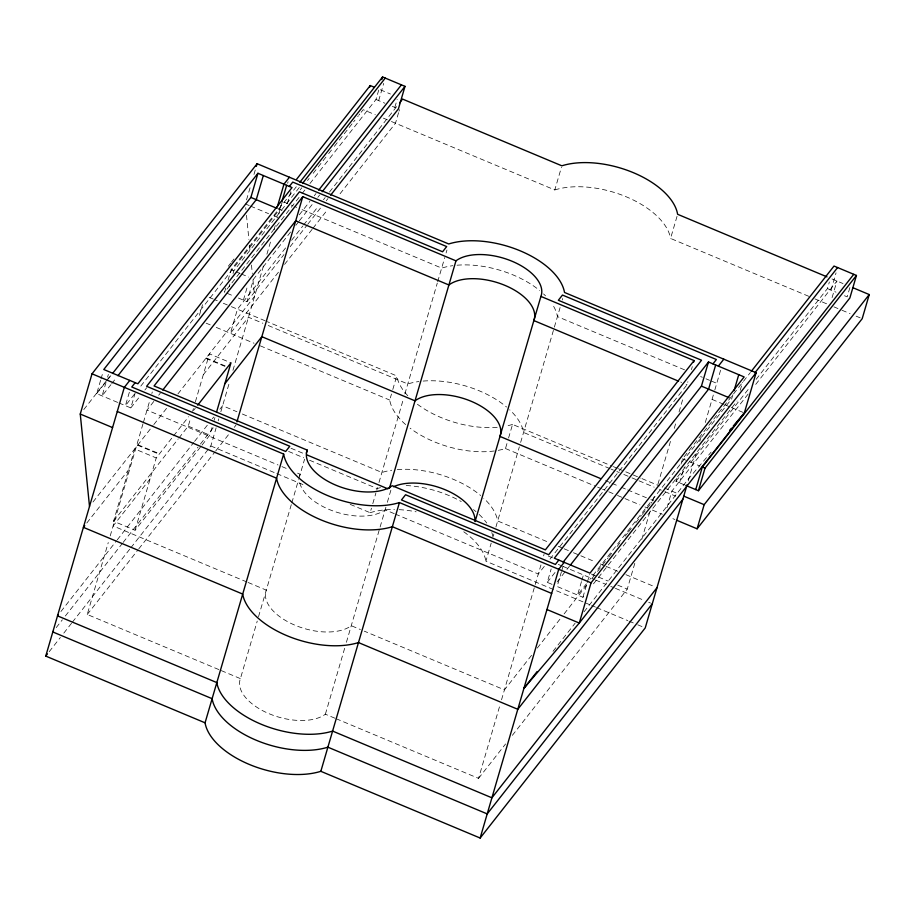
<?xml version="1.0" encoding="UTF-8"?>
<svg xmlns="http://www.w3.org/2000/svg" width="915" height="915" viewBox="0 0 915 915"><rect width="100%" height="100%" fill="white"/><g stroke="black" fill="none" stroke-linecap="round" stroke-linejoin="round"><path stroke-width="0.69" stroke-dasharray="4.58 3.43" d="M117.646 402.406L96.704 393.633L100.627 380.228M101.027 378.89L102.983 372.176M106.014 382.481L102.091 395.898L110.898 384.677M107.581 377.117L108.37 374.441M129.347 392.26L125.424 405.665L135.123 393.336M118.95 402.955L130.811 407.918L135.123 393.175M200.465 447.058L135.088 530.254L113.552 521.241L134.699 448.922L156.236 457.946L172.729 436.958M218.879 669.597L87.245 614.468L108.267 542.549M110.212 535.916L143.015 423.725M143.415 422.353L149.648 401.033M151.856 393.496L152.302 391.986M135.088 530.254L156.236 457.946M199.424 315.275L202.512 304.706M246.524 199.905L250.836 185.162M253.97 174.433L255.537 169.069M225.708 288.259L224.541 292.24L301.138 194.746M228.029 280.31L231.129 269.708L296.288 186.786M178.928 438.033L188.261 426.15L190.64 418.029M192.619 411.27L193.408 408.559M195.387 401.799L209.409 353.831L230.957 362.855M229.173 286.738L229.951 284.085M233.05 273.482L233.817 270.84L299.857 186.786M243.39 300.131L247.656 285.549M238.415 298.05L246.981 301.63L253.569 279.109L290.547 232.044M202.021 445.067L209.81 435.163L212.177 427.053M214.156 420.294L214.945 417.583M280.779 205.417L279.601 209.444L139.526 387.731M130.868 547.753L210.839 445.982L216.123 427.877M218.182 420.831L218.776 418.83M220.835 411.784L229.711 381.406M232.948 370.346L263.737 265.053M266.917 254.176L270.897 240.576M274.077 229.699L275.266 225.628M282.358 201.369L277.657 217.461L273.779 215.837M287.653 183.263L288.099 181.765M287.333 203.656L290.867 191.59M309.945 183.538L375.985 99.483L379.084 88.892M378.673 100.616L383.717 83.391M394.834 107.387L397.156 99.426M398.574 112.659L395.486 123.216L338.744 195.444M399.02 111.15L399.455 109.64M334.947 718.218L325.374 714.203A47.454 25.14 16.3 0 1 269.25 713.78A47.454 25.14 16.3 0 1 240.416 678.621L257.241 621.091M258.533 616.664L291.416 504.234M291.816 502.873L298.587 479.7M298.988 478.339L304.592 459.158M405.642 424.571A71.176 37.721 16.3 0 1 389.71 400.061L391.483 394.022M392.798 389.493L396.778 375.916L267.34 321.703M350.228 504.371L370.14 512.709L371.467 508.18M372.794 503.65L375.882 493.094M376.763 490.074L377.495 487.558M378.97 482.537L403.584 398.345M404.876 393.919L437.29 283.09M437.679 281.728L444.759 257.538M446.085 253.009L446.966 250.001M325.374 714.203L344.783 647.831M346.408 642.296L386.016 506.819M387.342 502.289L391.311 488.713M391.448 121.523L554.799 189.943L561.421 167.308M498.286 450.34A71.176 37.721 16.3 0 0 505.492 448.544L507.253 442.517M508.58 437.988L512.549 424.411L612.112 466.112M582.992 601.864L485.911 561.204L491.206 543.098M493.265 536.053L493.86 534.04M495.919 527.006L519.354 446.84M520.646 442.414L560.094 307.543M562.302 299.994L562.736 298.484M336.148 718.721L478.556 778.368L500.231 704.241M501.523 699.815L540.959 564.944M543.613 555.885L544.048 554.376M552.042 584.353L547.25 582.352L551.173 568.936M561.444 571.738L557.132 586.492L582.924 597.289L585.566 593.927M561.833 570.4L563.011 566.374M808.723 296.3L670.569 238.438L677.192 215.803M581.46 581.62L577.537 595.036L586.343 583.827M581.849 580.282L583.816 573.579M582.924 597.289L586.847 583.884M587.236 582.535L589.592 574.494M512.354 735.351L627.267 589.088L635.033 562.542M641.827 539.301L649.913 511.645M652.807 501.02L655.14 493.768M657.931 484.229L670.684 440.607M674.275 428.334L676.265 421.518M679.056 411.979L683.436 396.984M549.995 559.122L687.028 384.712L687.908 381.704M691.443 369.626L692.323 366.606M667.001 507.734L671.862 491.138L748.379 393.747M684.546 484.916L675.991 481.324L677.535 476.029M681.023 464.099L682.579 458.792L750.369 372.508M679.571 482.834L684.226 466.925M688.229 480.878L696.544 452.433M699.723 441.556L701.713 434.762M705.293 422.524L714.398 391.368M714.798 390.03L720.723 369.74M732.881 394.788L731.703 398.814L589.866 579.332M740.224 390.339L742.58 382.298M756.11 379.348L827.423 288.58L829.367 281.957M831.014 290.078L836.058 272.853M832.09 297.615L836.939 281.019L754.395 386.084M849.886 287.573L847.176 296.849L843.447 295.282M83.791 409.554L105.866 381.464M106.746 380.343L111.161 374.715M96.704 393.633L107.284 380.183M108.164 379.062L110.806 375.699M111.779 383.557L116.194 377.952M228.281 266.231L230.717 263.12M231.529 262.079L233.977 258.979M300.177 189.874L301.801 187.804M307.497 180.552L309.121 178.482M313.193 173.301L327.844 154.658M328.657 153.617L333.54 147.406M334.352 146.366L352.95 122.702M353.625 121.832L354.997 120.105M357.719 116.628L358.406 115.759M359.092 114.89L359.767 114.02M361.128 112.282L363.175 109.686L375.299 114.752M130.811 407.918L140.498 395.589M144.913 389.984L146.675 387.743M302.019 193.625L305.541 189.142M299.285 214.842L309.853 201.403M314.257 195.799L316.007 193.557M153.8 401.433L147.006 410.092L278.023 464.969M158.684 395.223L160.319 393.153M295.831 225.319L298.473 221.956M299.354 220.835L312.553 204.022M317.837 197.297L319.598 195.055M285.583 247.942L237.465 309.19L230.408 333.334L279.418 270.954M291.611 240.279L302.796 226.039M303.654 224.941L318.283 206.321M323.453 199.756L325.168 197.56M329.469 192.081L397.007 106.129M246.981 301.63L283.959 254.564M290.124 246.73L306.845 225.433M307.726 224.312L320.936 207.499M326.22 200.774L327.982 198.532M92.987 502.003L152.954 425.681M153.834 424.56L167.96 406.58M177.899 393.942L254.599 296.323L252.46 275.003M284.576 264.389L312.084 229.368M312.953 228.27L327.57 209.672M86.811 523.014L128.58 469.841M203.29 374.75L248.48 317.242L262.845 323.258M173.61 435.837L188.616 416.725M193.591 410.4L195.238 408.319M113.552 521.241L178.15 439.017M150.117 478.865L113.128 525.953L246.753 581.929M60.928 611.517L116.457 540.845M117.269 539.816L193.774 442.437M194.586 441.396L207.614 424.823M212.36 418.773L213.733 417.034M219.875 409.222L222.597 405.745L236.962 411.761M56.215 627.61L62.357 619.798M65.354 615.989L122.324 543.476M123.136 542.435L198.029 447.126M200.465 444.027L213.801 427.053M49.193 651.72L60.367 637.492M63.81 633.111L71.542 623.264M72.399 622.166L130.01 548.851M87.245 614.468L137.936 549.938M138.783 548.863L214.831 452.079M215.677 451.004L229.196 433.79M234.263 427.339L235.956 425.189M544.299 566.374L538.317 573.991L395.566 514.196M547.25 582.352L556.068 571.143M557.075 581.997L569.416 566.293M531.581 655.312L504.44 689.864L364.296 631.156M537.277 648.06L560.884 618.014M564.143 613.874L587.739 583.827M591.811 578.646L596.694 572.424M597.506 571.395L608.098 557.921M608.91 556.892L612.97 551.711M617.042 546.529L621.113 541.348M625.185 536.167L627.621 533.068M628.445 532.027L631.693 527.886M635.765 522.705L641.461 515.454M642.273 514.413L650.759 503.627M651.103 503.193L651.949 502.106M593.492 583.839L737.09 401.067M675.991 481.324L749.065 388.315M553.037 651.297L575.112 623.207M584.09 611.78L688.984 478.271L711.138 452.136M478.556 778.368L505.595 743.952M380.331 89.773L390.431 94.005M831.964 278.938L843.001 283.558M375.985 99.483L384.883 103.223M392.341 106.346L395.726 107.764M827.423 288.58L835.99 292.16M383.374 118.138L387.411 119.831M814.945 298.908L827.389 304.123M833.92 306.857L837.957 308.549M841.994 310.242L850.069 313.616M856.131 316.155L860.169 317.848M284.153 202.124L287.745 203.633M291.336 205.132L293.132 205.886M294.927 206.63L296.723 207.385M302.11 209.638L441.671 268.095A71.176 37.721 16.3 0 1 452.845 265.67M684.534 369.82L557.441 316.59A71.176 37.721 16.3 0 0 551.871 303.517M700.604 376.557L702.388 377.3M705.98 378.81L709.571 380.308M711.367 381.063L716.754 383.316M277.805 208.689L284.977 211.697M680.749 382.081L681.641 382.459M686.136 384.346L687.028 384.712M249.223 205.555L245.346 203.931L245.918 209.615M250.516 206.092L268.61 213.675M712.053 399.409L723.685 404.281M724.977 404.83L730.147 406.992M731.428 407.53L744.352 412.951M231.129 269.708L233.817 270.84M236.31 271.881L240.039 273.436M241.274 273.962L248.731 277.085M682.579 458.792L686.159 460.302M689.887 461.858L699.838 466.021M227.229 293.36L233.451 295.968M209.192 297.352L213.229 299.045M215.254 299.891L217.267 300.726M223.329 303.265L227.366 304.958M231.404 306.651L266.093 321.176M613.359 466.639L617.099 468.194M618.334 468.72L622.074 470.287M625.803 471.854L632.025 474.45M633.271 474.976L640.74 478.099M641.987 478.625L659.406 485.922M664.393 488.004L677.912 493.677M268.221 325.511L407.793 383.968A71.176 37.721 16.3 0 1 418.956 381.532M609.848 468.594L523.563 432.463A71.176 37.721 16.3 0 0 509.689 409.806M611.014 469.086L613.347 470.058M616.836 471.534L619.169 472.506M623.836 474.462L629.669 476.898M632.002 477.882L637.824 480.318M638.99 480.81L654.156 487.157M659.532 489.411L661.328 490.166M664.919 491.664L675.693 496.182M605.558 480.65L609.47 482.285M612.078 483.383L618.586 486.105M621.194 487.203L626.409 489.388M627.713 489.937L646.413 497.76M650.897 499.647L653.15 500.585M206.172 323.178L210.21 324.871M216.272 327.41L254.05 343.239M260.272 345.836L389.71 400.061M505.492 448.544L595.105 486.082M597.587 487.123L601.327 488.69M602.573 489.216L605.055 490.257M608.795 491.812L615.017 494.42M617.499 495.461L623.721 498.069M624.968 498.595L639.905 504.851M644.881 506.933L647.374 507.974M652.349 510.067L662.311 514.23M672.88 518.656L674.893 519.503M206.161 357.959L225.17 365.92M205.841 358.383L224.838 366.343M242.338 414.015L381.91 472.472A71.176 37.721 16.3 0 1 391.734 470.23M546.655 541.486L497.68 520.967A71.176 37.721 16.3 0 0 483.806 498.32M558.31 546.369L562.977 548.314M564.143 548.806L571.132 551.734M573.465 552.717L595.619 561.993M600.286 563.949L603.786 565.413M606.119 566.385L617.774 571.269M625.94 574.689L653.401 586.195M291.004 448.247L302.968 453.257M548.279 556.011L553.072 558.013M591.365 574.06L597.346 576.564M598.547 577.068L608.12 581.071M617.694 585.085L627.267 589.088M288.591 451.45L303.746 457.797M309.579 460.245L377.197 488.564A71.176 37.721 16.3 0 1 380.674 487.592M558.264 564.406L561.764 565.87M562.931 566.362L594.418 579.55M595.585 580.041L606.073 584.433M610.74 586.389L614.24 587.853M615.406 588.345L643.314 600.034M648.689 602.287L650.485 603.042M188.261 426.15L209.81 435.163M281.934 466.604L288.454 469.338M297.581 473.158L300.177 474.245A47.454 25.14 16.3 0 0 299.605 476.223M394.262 513.658L385.135 509.827A47.454 25.14 16.3 0 1 334.558 511.508A47.454 25.14 16.3 0 1 299.377 480.569M210.839 445.982L275.552 473.089M276.799 473.615L302.934 484.561M585.486 602.905L590.461 604.987M591.708 605.513L595.436 607.08M596.683 607.594L627.804 620.633M629.04 621.148L634.026 623.241M637.755 624.796L642.73 626.889M137.948 444.793L159.484 453.806M137.616 445.205L159.164 454.229M248.056 582.466L266.299 590.118A47.454 25.14 16.3 0 0 295.133 625.277A47.454 25.14 16.3 0 0 351.257 625.7L360.384 629.52M221.27 670.604L240.416 678.621M246.49 215.3L248.903 239.467M249.475 245.151L250.184 252.254M251.465 265.053L252.323 273.574M370.14 512.709A71.176 37.721 16.3 0 1 394.445 509.506M399.134 509.655A71.176 37.721 16.3 0 1 416.119 511.817M463.768 531.775A71.176 37.721 16.3 0 1 485.911 561.204M406.191 485.522A71.176 37.721 16.3 0 1 461.24 501.534M473.467 509.609A71.176 37.721 16.3 0 1 475.972 511.634M479.105 514.413A71.176 37.721 16.3 0 1 486.734 523.025M491.801 532.541A71.176 37.721 16.3 0 1 492.979 537.059M457.031 265.213A71.176 37.721 16.3 0 1 539.621 290.478M543.567 293.944A71.176 37.721 16.3 0 1 545.5 295.831M423.153 381.075A71.176 37.721 16.3 0 1 506.567 407.026M397.27 469.589A71.176 37.721 16.3 0 1 480.684 495.541M554.799 189.943A71.176 37.721 16.3 0 1 626.329 196.828A71.176 37.721 16.3 0 1 670.569 238.438M494.317 450.981A71.176 37.721 16.3 0 1 410.092 428.174M512.549 424.411A71.176 37.721 16.3 0 1 505.343 426.207M497.188 427.294A71.176 37.721 16.3 0 1 417.149 404.041M407.804 395.726A71.176 37.721 16.3 0 1 396.778 375.916"/><path stroke-width="1.37" d="M89.51 506.43L80.257 414.049L92.026 373.812L257.115 163.705L448.727 243.962A71.176 37.721 16.3 0 1 520.258 250.847A71.176 37.721 16.3 0 1 564.509 292.457L756.122 372.714L744.352 412.951L579.275 623.058L523.906 688.377L537.151 671.53M687.074 484.801L645.224 627.93L480.146 838.037L320.833 771.311A71.176 37.721 16.3 0 1 249.303 764.437A71.176 37.721 16.3 0 1 205.063 722.816L45.75 656.089L124.337 387.342L129.793 380.4M256.326 166.381L257.115 163.705M112.568 373.457L250.882 197.411L257.939 173.278L292.045 187.564L137.868 383.785L103.772 369.5L257.939 173.278M263.326 175.531L256.257 199.676L117.955 375.71M216.535 412.173L230.957 362.855L197.686 405.185M277.302 206.973L283.959 184.178L289.426 177.236M281.946 201.403L286.658 185.31M236.928 421.872L302.774 196.679L455.956 260.832A47.454 25.14 16.3 0 1 512.068 261.255A47.454 25.14 16.3 0 1 540.914 296.414L694.085 360.579L693.65 362.088M369.797 87.051L370.243 85.541L374.281 87.234M381.795 79.605L382.573 76.963L405.002 86.353L398.414 108.885L330.624 195.181M205.063 722.816L283.65 454.069L92.026 373.812M306.353 453.131L307.246 450.111L154.063 385.947L302.774 196.679M389.458 488.244L455.956 260.832M320.833 771.311L399.42 502.564L591.044 582.832L756.122 372.714M475.057 521.619L540.914 296.414M480.146 838.037L558.733 569.29L564.189 562.348M591.044 582.832L579.275 623.058L546.964 609.527M563.114 562.165L701.428 386.13L708.485 361.985L744.147 376.934L589.981 573.156L554.318 558.207L708.485 361.985M715.667 364.994L708.599 389.138L570.297 565.173M695.732 489.594L702.32 467.062L853.764 274.317M685.793 485.43L698.419 490.726L705.008 468.194L856.451 275.449L834.011 266.048L751.249 371.387M734.059 390.762L738.76 374.67M676.917 520.349L697.104 528.813L704.161 504.668L869.25 294.561L853.1 287.79M856.451 275.449L849.863 297.981L698.419 490.726M869.25 294.561L862.193 318.695L697.104 528.813M135.18 382.653L131.771 386.999L285.697 451.472L289.781 446.257L146.629 386.302L299.434 191.818L442.585 251.774L446.68 246.57L292.754 182.096L289.346 186.431M296.654 179.203L370.243 85.541M299.811 182.302L382.573 76.963M302.499 183.423L385.261 78.084M318.649 190.194L401.422 84.855M162.756 390.042L295.717 220.812L448.899 284.977A47.454 25.14 16.3 0 1 505.011 285.4A47.454 25.14 16.3 0 1 533.845 320.559L678.541 381.166M322.24 191.692L405.002 86.353M399.569 102.88L402.543 99.072L561.856 165.809A71.176 37.721 16.3 0 1 633.386 172.683A71.176 37.721 16.3 0 1 677.626 214.293L826.988 276.856M84.763 525.622L83.402 527.349L242.704 594.075A71.176 37.721 16.3 0 0 286.944 635.696A71.176 37.721 16.3 0 0 358.474 642.57L517.787 709.297L682.876 499.19M224.838 383.774L261.839 336.686L415.01 400.839A47.454 25.14 16.3 0 1 471.134 401.262A47.454 25.14 16.3 0 1 499.967 436.421L600.343 478.465M58.194 614.994L57.519 615.864L216.821 682.59A71.176 37.721 16.3 0 0 261.072 724.2A71.176 37.721 16.3 0 0 332.603 731.085L491.904 797.811L656.993 587.693M53.493 631.087L52.807 631.956L212.12 698.683A71.176 37.721 16.3 0 0 256.36 740.292A71.176 37.721 16.3 0 0 327.89 747.178L487.203 813.904L652.281 603.786M45.75 656.089L47.466 653.905M694.085 360.579L545.374 549.858L392.192 485.693A47.454 25.14 16.3 0 1 336.079 485.27A47.454 25.14 16.3 0 1 307.246 450.111M558.802 560.094L555.394 564.429L401.468 499.956L405.562 494.752L548.714 554.707L701.519 360.224L558.367 300.269L562.462 295.053L716.376 359.526L712.968 363.873M718.355 366.126L723.811 359.183M754.841 372.897L837.602 267.557M729.598 430.359L731.44 428.186M733.281 426.013L744.352 412.951M250.882 197.411L276.902 208.323M701.428 386.13L729.141 397.739M702.32 467.062L705.008 468.194M683.974 496.216L704.161 504.668M306.559 454.766L387.937 488.85M117.28 411.487L276.582 478.213A71.176 37.721 16.3 0 0 320.833 519.823A71.176 37.721 16.3 0 0 392.363 526.708L551.665 593.435M80.257 414.049L112.568 427.579M393.53 486.746A47.454 25.14 16.3 0 1 445.25 489.777A47.454 25.14 16.3 0 1 474.942 520.852M399.42 502.564A71.176 37.721 16.3 0 1 327.89 495.69A71.176 37.721 16.3 0 1 283.65 454.069"/></g></svg>
